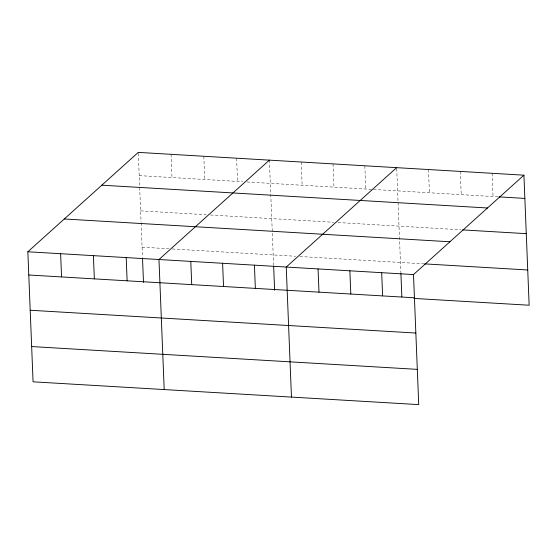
<?xml version="1.0" encoding="UTF-8"?>
<svg xmlns="http://www.w3.org/2000/svg" width="557" height="557" viewBox="0 0 557 557"><rect width="100%" height="100%" fill="white"/><g stroke="black" fill="none" stroke-linecap="round" stroke-linejoin="round"><path stroke-width="0.42" stroke-dasharray="2.79 2.09" d="M139.201 175.615L242.72 181.735M247.036 181.986L372.654 189.415M373.517 189.464L498.202 196.837M140.622 210.866L206.181 214.737M210.497 214.995L333.657 222.278M337.953 222.528L460.924 229.797M142.077 247.183L168.82 248.763M172.273 248.972L295.558 256.255M299.861 256.512L423.682 263.83M492.109 173.304L493.042 196.53M460.291 171.424L461.224 194.651M428.479 169.544L429.412 192.771M396.695 168.52L400.88 272.777M364.842 165.784L365.775 189.004M333.03 163.904L333.963 187.124M301.212 162.017L302.145 185.244M269.393 160.138L273.619 265.25M236.614 158.202L237.547 181.429M203.834 156.266L204.767 179.493M171.055 154.331L171.988 177.551M138.303 153.252L141.074 222.104M141.109 222.974L142.495 257.501"/><path stroke-width="0.84" d="M523.928 175.183L413.503 274.566L418.725 404.612L33.072 381.817L27.85 251.771L138.275 152.388L523.928 175.183L529.15 305.229L413.921 298.42M269.393 160.138L158.975 259.52L164.197 389.566M396.661 167.664L286.242 267.04L291.464 397.085M499.065 196.886L524.861 198.41M101.834 185.189L487.486 207.984M462.644 229.902L526.274 233.662M64.292 218.978L449.945 241.773M424.545 263.879L527.737 269.978M27.85 251.771L413.503 274.566M28.783 274.998L414.436 297.793M30.196 310.249L415.856 333.044M31.658 346.565L417.311 369.361M400.915 273.633L401.848 296.846M381.691 272.686L382.624 295.913M349.873 270.806L350.806 294.026M318.054 268.927L318.987 292.147M273.654 266.114L274.615 290.183M254.424 265.16L255.357 288.387M222.605 263.28L223.538 286.507M190.786 261.4L191.719 284.627M142.529 258.364L143.497 282.434M126.195 257.585L127.128 280.812M93.409 255.649L94.342 278.869M60.629 253.707L61.562 276.933"/></g></svg>
